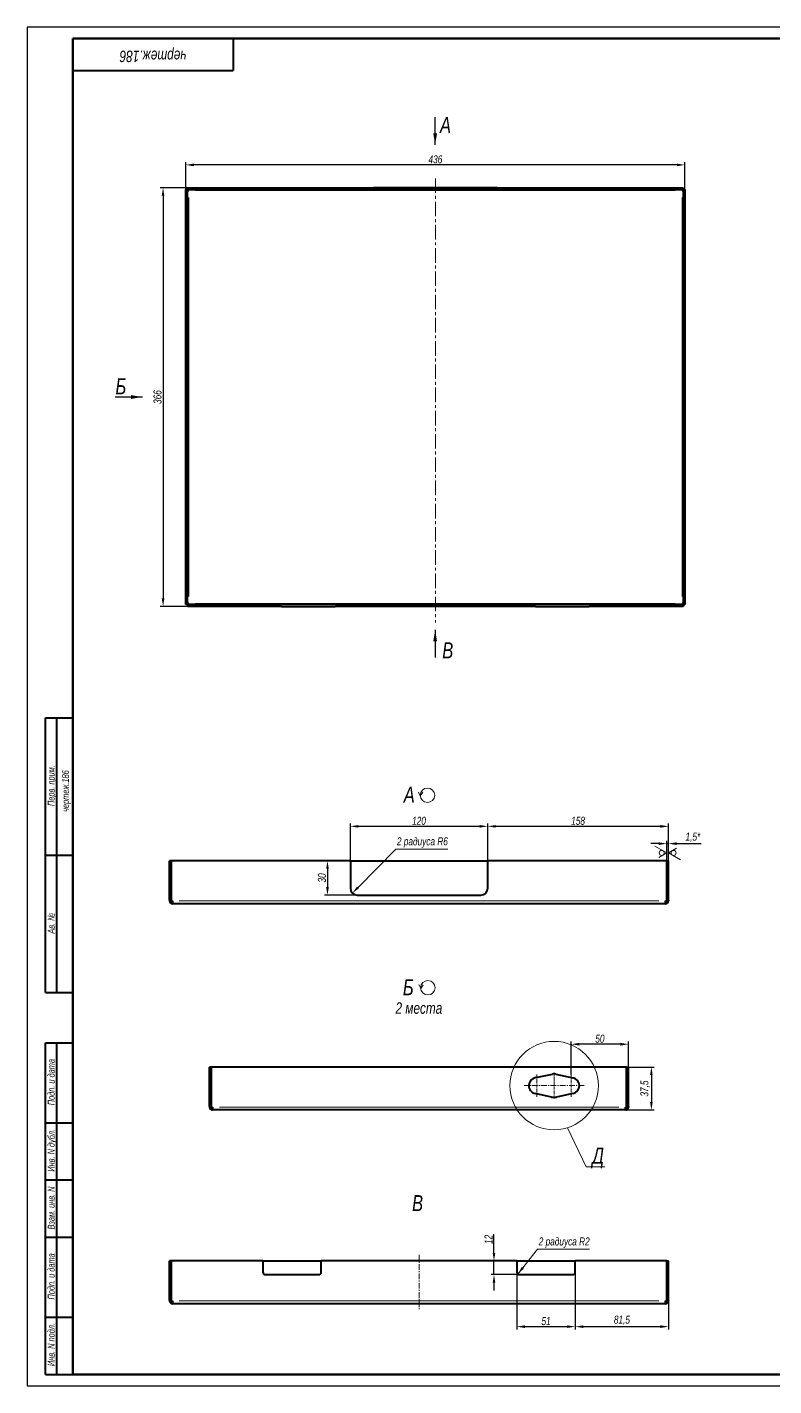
# Model space of a CAD drawing. Header units: millimetres. Extents: x 5086 to 15611, y -29841 to -24235.
# Drawn here: x 14770 to 15096, y -24829 to -24235 of the extents above; entities that cross this region are included whole.
import ezdxf

# ---------------------------------------------------------------- set-up
doc = ezdxf.new("R2010")
doc.units = ezdxf.units.MM
doc.linetypes.add('LT_08', pattern=[10.16, 6.35, -1.27, 1.27, -1.27])
for name, color, linetype, lineweight in [('Layer_01', 3, 'Continuous', 13), ('Layer_03', 7, 'Continuous', 40), ('Layer_05', 7, 'Continuous', 40), ('Layer_08', 1, 'Continuous', 15), ('Layer_09', 6, 'Continuous', 15), ('Layer_11', 6, 'Continuous', 15), ('Layer_13', 1, 'Continuous', 13), ('Layer_17', 7, 'Continuous', 50), ('Layer_20', 8, 'Continuous', 20)]:
    doc.layers.add(name, color=color, linetype=linetype, lineweight=lineweight)
doc.styles.add('Style_01', font='ARIALNI.TTF', dxfattribs={"width": 0.9, "height": 3.5})
doc.dimstyles.new('DimStyle_05', dxfattribs={"dimtxt": 3.5, "dimasz": 3.5, "dimexe": 1.25, "dimexo": 0, "dimtad": 1, "dimlfac": 2, "dimtxsty": 'Style_01', "dimcen": 2.5, "dimazin": 3, "dimtfac": 1, "dimtmove": 0, "dimatfit": 3})

# ---------------------------------------------------------------- blocks, each defined once
blk = doc.blocks.new('Block_147')
at = {"layer": 'Layer_05', "linetype": 'Continuous'}
for p, q in [((6588.29, -24198.89), (6588.29, -24212.89)), ((6518.29, -24212.89), (6588.29, -24212.89)), ((6506.29, -24615.89), (6506.29, -24495.89)), ((6506.29, -24495.89), (6518.29, -24495.89)), ((6511.29, -24615.89), (6511.29, -24495.89)), ((6506.29, -24555.89), (6518.29, -24555.89)), ((6506.29, -24615.89), (6518.29, -24615.89)), ((6506.29, -24782.89), (6506.29, -24637.89)), ((6506.29, -24637.89), (6518.29, -24637.89)), ((6511.29, -24782.89), (6511.29, -24637.89)), ((6506.29, -24672.89), (6518.29, -24672.89)), ((6506.29, -24697.89), (6518.29, -24697.89)), ((6506.29, -24722.89), (6518.29, -24722.89)), ((6506.29, -24757.89), (6518.29, -24757.89)), ((6506.29, -24782.89), (6518.29, -24782.89))]:
    blk.add_line(p, q, dxfattribs=at)
at = {"layer": 'Layer_17', "lineweight": 25}
for p, q in [((6498.29, -24193.89), (6498.29, -24787.89)), ((7339.29, -24193.89), (6498.29, -24193.89)), ((6498.29, -24787.89), (7339.29, -24787.89))]:
    blk.add_line(p, q, dxfattribs=at)
at = {"layer": 'Layer_17'}
for p, q in [((6518.29, -24198.89), (6518.29, -24782.89)), ((7334.29, -24198.89), (6518.29, -24198.89)), ((6518.29, -24782.89), (7334.29, -24782.89))]:
    blk.add_line(p, q, dxfattribs=at)
at = {"layer": 'Layer_05', "linetype": 'Continuous', "lineweight": 25, "style": 'Style_01', "width": 0.9}
for s, p in [('Перв. прим.', (6510.29, -24534.41)), ('Ав. №', (6510.29, -24590.22)), ('Подп. и дата', (6510.29, -24665.21)), ('Инв. N дубл.', (6510.3, -24694.27)), ('Взам. инв. N', (6510.29, -24719.53)), ('Подп. и дата', (6510.29, -24750.15)), ('Инв. N подл.', (6510.29, -24779.26))]:
    blk.add_text(s, height=3, rotation=90, dxfattribs=at).set_placement(p)
blk = doc.blocks.new('*D691')
at = {"layer": 'Defpoints', "color": 0, "ltscale": 0.5, "transparency": 16777216}
for p in [(14842.49, -24305.15), (14828.94, -24488.15), (14842.42, -24488.15)]:
    blk.add_point(p, dxfattribs=at)
at = {"layer": 'Layer_13', "color": 0, "lineweight": -2, "ltscale": 0.5, "transparency": 16777216}
for p, q in [((14842.49, -24305.15), (14827.69, -24305.15)), ((14828.94, -24308.65), (14828.94, -24484.65)), ((14842.42, -24488.15), (14827.69, -24488.15))]:
    blk.add_line(p, q, dxfattribs=at)
at = {"layer": 'Layer_13', "color": 0, "ltscale": 0.5, "transparency": 16777216}
for points in [[(14828.35, -24308.65), (14829.52, -24308.65), (14828.94, -24305.15)], [(14828.35, -24484.65), (14829.52, -24484.65), (14828.94, -24488.15)]]:
    blk.add_solid(points, dxfattribs=at)
at = {"layer": 'Layer_13', "color": 0, "ltscale": 0.5, "transparency": 16777216, "insert": (14826.52, -24396.65), "char_height": 3.5, "attachment_point": 5, "rotation": 90, "style": 'Style_01'}
blk.add_mtext('366', dxfattribs=at)
blk = doc.blocks.new('*D692')
at = {"layer": 'Defpoints', "color": 0, "ltscale": 0.5, "transparency": 16777216}
for p in [(14838.94, -24295.15), (14838.94, -24311.69), (15056.94, -24309.77)]:
    blk.add_point(p, dxfattribs=at)
at = {"layer": 'Layer_13', "color": 0, "lineweight": -2, "ltscale": 0.5, "transparency": 16777216}
for p, q in [((14838.94, -24311.69), (14838.94, -24293.9)), ((15056.94, -24309.77), (15056.94, -24293.9)), ((15053.44, -24295.15), (14842.44, -24295.15))]:
    blk.add_line(p, q, dxfattribs=at)
at = {"layer": 'Layer_13', "color": 0, "ltscale": 0.5, "transparency": 16777216}
for points in [[(14842.44, -24294.56), (14842.44, -24295.73), (14838.94, -24295.15)], [(15053.44, -24294.56), (15053.44, -24295.73), (15056.94, -24295.15)]]:
    blk.add_solid(points, dxfattribs=at)
at = {"layer": 'Layer_13', "color": 0, "ltscale": 0.5, "transparency": 16777216, "insert": (14947.94, -24292.73), "char_height": 3.5, "attachment_point": 5, "style": 'Style_01'}
blk.add_mtext('436', dxfattribs=at)
blk = doc.blocks.new('*D704')
at = {"layer": 'Defpoints', "color": 0, "ltscale": 0.5, "transparency": 16777216}
for p in [(15007.3, -24679.58), (15032.3, -24690.85), (15007.3, -24692.79)]:
    blk.add_point(p, dxfattribs=at)
at = {"layer": 'Layer_13', "color": 0, "lineweight": -2, "ltscale": 0.5, "transparency": 16777216}
for p, q in [((15007.3, -24692.79), (15007.3, -24678.33)), ((15028.8, -24679.58), (15010.8, -24679.58)), ((15032.3, -24690.85), (15032.3, -24678.33))]:
    blk.add_line(p, q, dxfattribs=at)
at = {"layer": 'Layer_13', "color": 0, "ltscale": 0.5, "transparency": 16777216}
for points in [[(15010.8, -24679), (15010.8, -24680.17), (15007.3, -24679.58)], [(15028.8, -24679), (15028.8, -24680.17), (15032.3, -24679.58)]]:
    blk.add_solid(points, dxfattribs=at)
at = {"layer": 'Layer_13', "color": 0, "ltscale": 0.5, "transparency": 16777216, "insert": (15019.8, -24677.17), "char_height": 3.5, "attachment_point": 5, "style": 'Style_01'}
blk.add_mtext('50', dxfattribs=at)
blk = doc.blocks.new('*D705')
at = {"layer": 'Defpoints', "color": 0, "ltscale": 0.5, "transparency": 16777216}
for p in [(15028.93, -24689.58), (15029.28, -24708.33), (15042.3, -24708.33)]:
    blk.add_point(p, dxfattribs=at)
at = {"layer": 'Layer_13', "color": 0, "lineweight": -2, "ltscale": 0.5, "transparency": 16777216}
for p, q in [((15028.93, -24689.58), (15043.55, -24689.58)), ((15042.3, -24693.08), (15042.3, -24704.83)), ((15029.28, -24708.33), (15043.55, -24708.33))]:
    blk.add_line(p, q, dxfattribs=at)
at = {"layer": 'Layer_13', "color": 0, "ltscale": 0.5, "transparency": 16777216}
for points in [[(15041.71, -24693.08), (15042.88, -24693.08), (15042.3, -24689.58)], [(15041.71, -24704.83), (15042.88, -24704.83), (15042.3, -24708.33)]]:
    blk.add_solid(points, dxfattribs=at)
at = {"layer": 'Layer_13', "color": 0, "ltscale": 0.5, "transparency": 16777216, "insert": (15039.56, -24698.96), "char_height": 3.5, "attachment_point": 5, "rotation": 90, "style": 'Style_01'}
blk.add_mtext('37,5', dxfattribs=at)
blk = doc.blocks.new('*D710')
at = {"layer": 'Defpoints', "color": 0, "ltscale": 0.5, "transparency": 16777216}
for p in [(14970.78, -24584.33), (14970.78, -24603.37), (15049.78, -24603.19)]:
    blk.add_point(p, dxfattribs=at)
at = {"layer": 'Layer_13', "color": 0, "lineweight": -2, "ltscale": 0.5, "transparency": 16777216}
for p, q in [((14970.78, -24603.37), (14970.78, -24583.08)), ((15046.28, -24584.33), (14974.28, -24584.33)), ((15049.78, -24603.19), (15049.78, -24583.08))]:
    blk.add_line(p, q, dxfattribs=at)
at = {"layer": 'Layer_13', "color": 0, "ltscale": 0.5, "transparency": 16777216}
for points in [[(14974.28, -24583.75), (14974.28, -24584.91), (14970.78, -24584.33)], [(15046.28, -24583.75), (15046.28, -24584.91), (15049.78, -24584.33)]]:
    blk.add_solid(points, dxfattribs=at)
at = {"layer": 'Layer_13', "color": 0, "ltscale": 0.5, "transparency": 16777216, "insert": (15010.28, -24581.92), "char_height": 3.5, "attachment_point": 5, "style": 'Style_01'}
blk.add_mtext('158', dxfattribs=at)
blk = doc.blocks.new('*D711')
at = {"layer": 'Defpoints', "color": 0, "ltscale": 0.5, "transparency": 16777216}
for p in [(14910.78, -24584.33), (14970.78, -24603.37), (14910.78, -24605.38)]:
    blk.add_point(p, dxfattribs=at)
at = {"layer": 'Layer_13', "color": 0, "lineweight": -2, "ltscale": 0.5, "transparency": 16777216}
for p, q in [((14910.78, -24605.38), (14910.78, -24583.08)), ((14967.28, -24584.33), (14914.28, -24584.33)), ((14970.78, -24603.37), (14970.78, -24583.08))]:
    blk.add_line(p, q, dxfattribs=at)
at = {"layer": 'Layer_13', "color": 0, "ltscale": 0.5, "transparency": 16777216}
for points in [[(14914.28, -24583.75), (14914.28, -24584.91), (14910.78, -24584.33)], [(14967.28, -24583.75), (14967.28, -24584.91), (14970.78, -24584.33)]]:
    blk.add_solid(points, dxfattribs=at)
at = {"layer": 'Layer_13', "color": 0, "ltscale": 0.5, "transparency": 16777216, "insert": (14940.78, -24581.92), "char_height": 3.5, "attachment_point": 5, "style": 'Style_01'}
blk.add_mtext('120', dxfattribs=at)
blk = doc.blocks.new('*D712')
at = {"layer": 'Defpoints', "color": 0, "ltscale": 0.5, "transparency": 16777216}
for p in [(14912.3, -24599.38), (14900.78, -24614.38), (14915.86, -24614.38)]:
    blk.add_point(p, dxfattribs=at)
at = {"layer": 'Layer_13', "color": 0, "lineweight": -2, "ltscale": 0.5, "transparency": 16777216}
for p, q in [((14912.3, -24599.38), (14899.53, -24599.38)), ((14900.78, -24602.88), (14900.78, -24610.88)), ((14915.86, -24614.38), (14899.53, -24614.38))]:
    blk.add_line(p, q, dxfattribs=at)
at = {"layer": 'Layer_13', "color": 0, "ltscale": 0.5, "transparency": 16777216}
for points in [[(14900.2, -24602.88), (14901.37, -24602.88), (14900.78, -24599.38)], [(14900.2, -24610.88), (14901.37, -24610.88), (14900.78, -24614.38)]]:
    blk.add_solid(points, dxfattribs=at)
at = {"layer": 'Layer_13', "color": 0, "ltscale": 0.5, "transparency": 16777216, "insert": (14898.37, -24606.88), "char_height": 3.5, "attachment_point": 5, "rotation": 90, "style": 'Style_01'}
blk.add_mtext('30', dxfattribs=at)
blk = doc.blocks.new('*D713')
at = {"layer": 'Defpoints', "color": 0, "ltscale": 0.5, "transparency": 16777216}
for p in [(15009.03, -24779.31), (15049.78, -24790.34), (15049.78, -24803.06)]:
    blk.add_point(p, dxfattribs=at)
at = {"layer": 'Layer_13', "color": 0, "lineweight": -2, "ltscale": 0.5, "transparency": 16777216}
for p, q in [((15009.03, -24779.31), (15009.03, -24804.31)), ((15049.78, -24790.34), (15049.78, -24804.31)), ((15012.53, -24803.06), (15046.28, -24803.06))]:
    blk.add_line(p, q, dxfattribs=at)
at = {"layer": 'Layer_13', "color": 0, "ltscale": 0.5, "transparency": 16777216}
for points in [[(15012.53, -24802.48), (15012.53, -24803.64), (15009.03, -24803.06)], [(15046.28, -24802.48), (15046.28, -24803.64), (15049.78, -24803.06)]]:
    blk.add_solid(points, dxfattribs=at)
at = {"layer": 'Layer_13', "color": 0, "ltscale": 0.5, "transparency": 16777216, "insert": (15029.41, -24800.32), "char_height": 3.5, "attachment_point": 5, "style": 'Style_01'}
blk.add_mtext('81,5', dxfattribs=at)
blk = doc.blocks.new('*D714')
at = {"layer": 'Defpoints', "color": 0, "ltscale": 0.5, "transparency": 16777216}
for p in [(14983.53, -24779.31), (15009.03, -24779.31), (15009.03, -24803.06)]:
    blk.add_point(p, dxfattribs=at)
at = {"layer": 'Layer_13', "color": 0, "lineweight": -2, "ltscale": 0.5, "transparency": 16777216}
for p, q in [((14983.53, -24779.31), (14983.53, -24804.31)), ((15009.03, -24779.31), (15009.03, -24804.31)), ((14987.03, -24803.06), (15005.53, -24803.06))]:
    blk.add_line(p, q, dxfattribs=at)
at = {"layer": 'Layer_13', "color": 0, "ltscale": 0.5, "transparency": 16777216}
for points in [[(14987.03, -24802.48), (14987.03, -24803.64), (14983.53, -24803.06)], [(15005.53, -24802.48), (15005.53, -24803.64), (15009.03, -24803.06)]]:
    blk.add_solid(points, dxfattribs=at)
at = {"layer": 'Layer_13', "color": 0, "ltscale": 0.5, "transparency": 16777216, "insert": (14996.28, -24800.65), "char_height": 3.5, "attachment_point": 5, "style": 'Style_01'}
blk.add_mtext('51', dxfattribs=at)
blk = doc.blocks.new('*D715')
at = {"layer": 'Defpoints', "color": 0, "ltscale": 0.5, "transparency": 16777216}
for p in [(14987.55, -24774.31), (14973.53, -24780.31), (14987.2, -24780.31)]:
    blk.add_point(p, dxfattribs=at)
at = {"layer": 'Layer_13', "color": 0, "lineweight": -2, "ltscale": 0.5, "transparency": 16777216}
for p, q in [((14973.53, -24770.81), (14973.53, -24762.56)), ((14987.55, -24774.31), (14972.28, -24774.31)), ((14973.53, -24780.31), (14973.53, -24774.31)), ((14987.2, -24780.31), (14972.28, -24780.31)), ((14973.53, -24783.81), (14973.53, -24787.31))]:
    blk.add_line(p, q, dxfattribs=at)
at = {"layer": 'Layer_13', "color": 0, "ltscale": 0.5, "transparency": 16777216}
for points in [[(14972.95, -24770.81), (14974.12, -24770.81), (14973.53, -24774.31)], [(14972.95, -24783.81), (14974.12, -24783.81), (14973.53, -24780.31)]]:
    blk.add_solid(points, dxfattribs=at)
at = {"layer": 'Layer_13', "color": 0, "ltscale": 0.5, "transparency": 16777216, "insert": (14971.15, -24764.93), "char_height": 3.5, "attachment_point": 5, "rotation": 90, "style": 'Style_01'}
blk.add_mtext('12', dxfattribs=at)
blk = doc.blocks.new('*D717')
at = {"layer": 'Defpoints', "color": 0, "ltscale": 0.5, "transparency": 16777216}
for p in [(15049.78, -24591.88), (15049.03, -24599.47), (15049.78, -24599.5)]:
    blk.add_point(p, dxfattribs=at)
at = {"layer": 'Layer_13', "color": 0, "lineweight": -2, "ltscale": 0.5, "transparency": 16777216}
for p, q in [((15049.03, -24599.47), (15049.03, -24590.63)), ((15049.78, -24599.5), (15049.78, -24590.63)), ((15045.53, -24591.88), (15042.03, -24591.88)), ((15049.03, -24591.88), (15049.78, -24591.88)), ((15053.28, -24591.88), (15064.09, -24591.88))]:
    blk.add_line(p, q, dxfattribs=at)
at = {"layer": 'Layer_13', "color": 0, "ltscale": 0.5, "transparency": 16777216}
for points in [[(15045.53, -24591.3), (15045.53, -24592.47), (15049.03, -24591.88)], [(15053.28, -24591.3), (15053.28, -24592.47), (15049.78, -24591.88)]]:
    blk.add_solid(points, dxfattribs=at)
at = {"layer": 'Layer_13', "color": 0, "ltscale": 0.5, "transparency": 16777216, "insert": (15060.44, -24589.15), "char_height": 3.5, "attachment_point": 5, "style": 'Style_01'}
blk.add_mtext('1,5*', dxfattribs=at)

msp = doc.modelspace()

# ---------------------------------------------------------------- linework, layer by layer
at = {"layer": 'Layer_03'}
for p, q in [((14838.9352, -24487.347), (14838.9352, -24305.947)), ((14839.6852, -24305.947), (14838.9352, -24305.947)), ((14839.6852, -24487.347), (14839.6852, -24305.947)), ((14839.6852, -24306.397), (14840.1852, -24306.397)), ((14839.7352, -24305.897), (14839.7352, -24305.147)), ((14839.7352, -24305.147), (14917.9352, -24305.147)), ((14839.7352, -24305.897), (14917.9352, -24305.897)), ((14840.1852, -24306.397), (14840.1852, -24305.897)), ((14917.9352, -24305.897), (14917.9352, -24305.147)), ((14917.9352, -24305.147), (14920.9352, -24305.147)), ((14920.9352, -24305.897), (14917.9352, -24305.897)), ((14974.9352, -24305.147), (14920.9352, -24305.147)), ((14920.9352, -24305.897), (14974.9352, -24305.897)), ((14974.9352, -24305.147), (14977.9352, -24305.147)), ((14977.9352, -24305.897), (14974.9352, -24305.897)), ((14977.9352, -24305.147), (15056.1352, -24305.147)), ((14977.9352, -24305.897), (14977.9352, -24305.147)), ((14977.9352, -24305.897), (15056.1352, -24305.897)), ((15055.6852, -24305.897), (15055.6852, -24306.397)), ((15055.6852, -24306.397), (15056.1852, -24306.397)), ((15056.1352, -24305.897), (15056.1352, -24305.147)), ((15056.1852, -24305.947), (15056.9352, -24305.947)), ((15056.1852, -24305.947), (15056.1852, -24487.347)), ((15056.9352, -24305.947), (15056.9352, -24487.347)), ((14839.6852, -24487.347), (14838.9352, -24487.347)), ((14840.1852, -24486.897), (14839.6852, -24486.897)), ((14839.7352, -24487.397), (14839.7352, -24488.147)), ((14879.6852, -24487.397), (14839.7352, -24487.397)), ((14879.6852, -24488.147), (14839.7352, -24488.147)), ((14840.1852, -24487.397), (14840.1852, -24486.897)), ((14879.6852, -24487.397), (14879.6852, -24488.147)), ((14879.6852, -24487.397), (14880.6852, -24487.397)), ((14880.6852, -24488.147), (14879.6852, -24488.147)), ((14904.1852, -24487.397), (14880.6852, -24487.397)), ((14880.6852, -24488.147), (14904.1852, -24488.147)), ((14904.1852, -24487.397), (14905.1852, -24487.397)), ((14905.1852, -24488.147), (14904.1852, -24488.147)), ((14905.1852, -24487.397), (14905.1852, -24488.147)), ((14990.6852, -24487.397), (14905.1852, -24487.397)), ((14990.6852, -24488.147), (14905.1852, -24488.147)), ((14990.6852, -24487.397), (14990.6852, -24488.147)), ((14990.6852, -24487.397), (14991.6852, -24487.397)), ((14991.6852, -24488.147), (14990.6852, -24488.147)), ((15015.1852, -24487.397), (14991.6852, -24487.397)), ((14991.6852, -24488.147), (15015.1852, -24488.147)), ((15015.1852, -24487.397), (15016.1852, -24487.397)), ((15016.1852, -24488.147), (15015.1852, -24488.147)), ((15056.1352, -24487.397), (15016.1852, -24487.397)), ((15016.1852, -24487.397), (15016.1852, -24488.147)), ((15056.1352, -24488.147), (15016.1852, -24488.147)), ((15056.1852, -24486.897), (15055.6852, -24486.897)), ((15055.6852, -24486.897), (15055.6852, -24487.397)), ((15056.1352, -24487.397), (15056.1352, -24488.147)), ((15056.1852, -24487.347), (15056.9352, -24487.347)), ((14831.7821, -24616.6337), (14831.7821, -24599.3837)), ((14832.5321, -24599.3837), (14831.7821, -24599.3837)), ((14832.5321, -24616.6337), (14832.5321, -24599.3837)), ((14832.5821, -24616.6337), (14832.5821, -24599.3837)), ((14910.7821, -24599.3837), (14832.5821, -24599.3837)), ((14910.7821, -24599.3837), (14910.7821, -24611.3837)), ((14910.7821, -24599.3837), (14970.7821, -24599.3837)), ((14970.7821, -24611.3837), (14970.7821, -24599.3837)), ((15048.9821, -24599.3837), (14970.7821, -24599.3837)), ((15048.9821, -24616.6337), (15048.9821, -24599.3837)), ((15049.0321, -24616.6337), (15049.0321, -24599.3837)), ((15049.0321, -24599.3837), (15049.7821, -24599.3837)), ((15049.7821, -24616.6337), (15049.7821, -24599.3837)), ((14913.7821, -24614.3837), (14967.7821, -24614.3837)), ((14831.7821, -24616.6337), (14831.7821, -24616.8837)), ((14832.5321, -24616.8837), (14831.7821, -24616.8837)), ((14832.5321, -24616.6337), (14832.5321, -24616.8837)), ((14832.5821, -24616.6337), (14832.5821, -24616.8837)), ((14832.5821, -24616.8837), (14833.0321, -24616.8837)), ((14833.0321, -24616.8837), (14833.0321, -24618.1337)), ((15048.5321, -24618.1337), (14833.0321, -24618.1337)), ((15048.5321, -24616.8837), (15048.9821, -24616.8837)), ((15048.5321, -24618.1337), (15048.5321, -24616.8837)), ((15048.9821, -24616.6337), (15048.9821, -24616.8837)), ((15049.0321, -24616.6337), (15049.0321, -24616.8837)), ((15049.0321, -24616.8837), (15049.7821, -24616.8837)), ((15049.7821, -24616.6337), (15049.7821, -24616.8837)), ((14850.0483, -24689.5836), (14849.2983, -24689.5836)), ((14849.2983, -24706.8336), (14849.2983, -24689.5836)), ((14850.0483, -24706.8336), (14850.0483, -24689.5836)), ((14850.0983, -24706.8336), (14850.0983, -24689.5836)), ((15031.4983, -24689.5836), (14850.0983, -24689.5836)), ((15031.4983, -24706.8336), (15031.4983, -24689.5836)), ((15031.5483, -24689.5836), (15032.2983, -24689.5836)), ((15031.5483, -24706.8336), (15031.5483, -24689.5836)), ((15032.2983, -24706.8336), (15032.2983, -24689.5836)), ((14991.7653, -24694.1655), (14999.0748, -24692.6099)), ((15000.5218, -24692.6099), (15008.0343, -24694.2107)), ((14998.7221, -24702.6943), (14991.5593, -24701.148)), ((15008.0343, -24701.1564), (15000.8746, -24702.6943)), ((14849.2983, -24706.8336), (14849.2983, -24707.0836)), ((14850.0483, -24707.0836), (14849.2983, -24707.0836)), ((14850.0483, -24706.8336), (14850.0483, -24707.0836)), ((14850.0983, -24706.8336), (14850.0983, -24707.0836)), ((14850.0983, -24707.0836), (14850.5483, -24707.0836)), ((14850.5483, -24707.0836), (14850.5483, -24708.3336)), ((15031.0483, -24708.3336), (14850.5483, -24708.3336)), ((15031.0483, -24708.3336), (15031.0483, -24707.0836)), ((15031.0483, -24707.0836), (15031.4983, -24707.0836)), ((15031.4983, -24706.8336), (15031.4983, -24707.0836)), ((15031.5483, -24706.8336), (15031.5483, -24707.0836)), ((15031.5483, -24707.0836), (15032.2983, -24707.0836)), ((15032.2983, -24706.8336), (15032.2983, -24707.0836)), ((14831.7821, -24791.5589), (14831.7821, -24774.3089)), ((14832.5321, -24774.3089), (14831.7821, -24774.3089)), ((14832.5321, -24791.5589), (14832.5321, -24774.3089)), ((14832.5821, -24791.5589), (14832.5821, -24774.3089)), ((14872.5321, -24774.3089), (14832.5821, -24774.3089)), ((14872.5321, -24774.3089), (14872.5321, -24779.3089)), ((14872.5321, -24774.3089), (14898.0321, -24774.3089)), ((14898.0321, -24779.3089), (14898.0321, -24774.3089)), ((14983.5321, -24774.3089), (14898.0321, -24774.3089)), ((14983.5321, -24774.3089), (14983.5321, -24779.3089)), ((14983.5321, -24774.3089), (15009.0321, -24774.3089)), ((15009.0321, -24779.3089), (15009.0321, -24774.3089)), ((15048.9821, -24774.3089), (15009.0321, -24774.3089)), ((15048.9821, -24791.5589), (15048.9821, -24774.3089)), ((15049.0321, -24791.5589), (15049.0321, -24774.3089)), ((15049.0321, -24774.3089), (15049.7821, -24774.3089)), ((15049.7821, -24791.5589), (15049.7821, -24774.3089)), ((14873.5321, -24780.3089), (14897.0321, -24780.3089)), ((14984.5321, -24780.3089), (15008.0321, -24780.3089)), ((14831.7821, -24791.5589), (14831.7821, -24791.8089)), ((14832.5321, -24791.8089), (14831.7821, -24791.8089)), ((14832.5321, -24791.5589), (14832.5321, -24791.8089)), ((14832.5821, -24791.5589), (14832.5821, -24791.8089)), ((14832.5821, -24791.8089), (14833.0321, -24791.8089)), ((14833.0321, -24791.8089), (14833.0321, -24793.0589)), ((15048.5321, -24793.0589), (14833.0321, -24793.0589)), ((15048.5321, -24791.8089), (15048.9821, -24791.8089)), ((15048.5321, -24793.0589), (15048.5321, -24791.8089)), ((15048.9821, -24791.5589), (15048.9821, -24791.8089)), ((15049.0321, -24791.5589), (15049.0321, -24791.8089)), ((15049.0321, -24791.8089), (15049.7821, -24791.8089)), ((15049.7821, -24791.5589), (15049.7821, -24791.8089))]:
    msp.add_line(p, q, dxfattribs=at)
for centre, radius, start, end in [((14913.7821, -24611.3837), 3, 180, 270), ((14967.7821, -24611.3837), 3, 270, 0), ((14833.0321, -24616.8837), 1.25, 180, 270), ((14833.0321, -24616.8837), 0.5, 180, 270), ((15048.5321, -24616.8837), 1.25, 270, 0), ((15048.5321, -24616.8837), 0.5, 270, 0), ((14999.7983, -24697.6836), 5.125, 81.8841484, 98.1158516), ((14992.2968, -24697.6755), 3.55, 98.6094033, 258.010531), ((15007.2983, -24697.6836), 3.55, 281.9654274, 78.0345726), ((14999.7983, -24697.6836), 5.125, 257.8776478, 282.1223522), ((14850.5483, -24707.0836), 1.25, 180, 270), ((14850.5483, -24707.0836), 0.5, 180, 270), ((15031.0483, -24707.0836), 1.25, 270, 0), ((15031.0483, -24707.0836), 0.5, 270, 0), ((14873.5321, -24779.3089), 1, 180, 270), ((14897.0321, -24779.3089), 1, 270, 0), ((14984.5321, -24779.3089), 1, 180, 270), ((15008.0321, -24779.3089), 1, 270, 0), ((14833.0321, -24791.8089), 1.25, 180, 270), ((14833.0321, -24791.8089), 0.5, 180, 270), ((15048.5321, -24791.8089), 0.5, 270, 0), ((15048.5321, -24791.8089), 1.25, 270, 0)]:
    msp.add_arc(centre, radius, start, end, dxfattribs=at)
at = {"layer": 'Layer_09', "linetype": 'LT_08'}
msp.add_line((14947.9352, -24301.0786), (14947.9352, -24495.2679), dxfattribs=at)
at = {"layer": 'Layer_09'}
for p, q in [((14941.3289, -24571.0207), (14940.486, -24569.3172)), ((14941.3289, -24571.0207), (14942.3977, -24569.449)), ((14941.5033, -24655.1695), (14940.6604, -24653.466)), ((14941.5033, -24655.1695), (14942.5721, -24653.5978))]:
    msp.add_line(p, q, dxfattribs=at)
at = {"layer": 'Layer_09', "lineweight": 13, "ltscale": 0.303109}
for p, q in [((15049.0321, -24595.9783), (15043.7821, -24592.9472)), ((15049.7821, -24595.9538), (15055.0321, -24598.9849))]:
    msp.add_line(p, q, dxfattribs=at)
at = {"layer": 'Layer_09', "lineweight": 13, "ltscale": 0.141451}
for p, q in [((15049.0321, -24595.9783), (15045.5321, -24597.999)), ((15049.7821, -24595.9538), (15053.2821, -24593.9331))]:
    msp.add_line(p, q, dxfattribs=at)
at = {"layer": 'Layer_09', "linetype": 'LT_08', "ltscale": 0.2}
for p, q in [((14999.7983, -24703.3626), (14999.7983, -24691.9883)), ((14992.2968, -24702.5574), (14992.2968, -24692.7935)), ((15007.2983, -24702.5493), (15007.2983, -24692.7854))]:
    msp.add_line(p, q, dxfattribs=at)
at = {"layer": 'Layer_09', "linetype": 'LT_08', "ltscale": 0.4}
for p, q in [((15012.946, -24697.6755), (14986.6506, -24697.6755)), ((14940.7821, -24771.6643), (14940.7821, -24795.3771))]:
    msp.add_line(p, q, dxfattribs=at)
at = {"layer": 'Layer_09'}
for points in [[(15005.6889, -24716.097), (15013.816, -24733.1408)], [(15013.816, -24733.1408), (15022.0304, -24733.1408)]]:
    msp.add_lwpolyline(points, dxfattribs=at)
for centre in [(14944.4735, -24570.729), (14944.6479, -24654.8779)]:
    msp.add_circle(centre, 3.1589, dxfattribs=at)
at = {"layer": 'Layer_09', "lineweight": 13}
for centre in [(15046.8029, -24595.9694), (15052.0114, -24595.9627)]:
    msp.add_circle(centre, 1.0981, dxfattribs=at)
at = {"layer": 'Layer_09', "ltscale": 0.5}
msp.add_circle((14999.7983, -24697.6836), 19.3327, dxfattribs=at)
at = {"layer": 'Layer_11', "lineweight": 0}
for p, q in [((14843.1852, -24306.397), (15052.6852, -24306.397)), ((14840.1852, -24483.897), (14840.1852, -24309.397)), ((15055.6852, -24309.397), (15055.6852, -24483.897)), ((15052.6852, -24486.897), (14843.1852, -24486.897)), ((14836.0321, -24616.8837), (15045.5321, -24616.8837)), ((14853.5483, -24707.0836), (15028.0483, -24707.0836)), ((14836.0321, -24791.8089), (15045.5321, -24791.8089))]:
    msp.add_line(p, q, dxfattribs=at)
at = {"layer": 'Layer_13', "linetype": 'Continuous', "lineweight": 13, "ltscale": 0.5}
for p, q in [((14930.587, -24594.3284), (14914.1194, -24611.0139)), ((14953.3007, -24594.3284), (14930.587, -24594.3284)), ((14992.5539, -24769.2536), (14983.9207, -24780.1002)), ((15015.244, -24769.2536), (14992.5539, -24769.2536)), ((14983.9207, -24780.1002), (14984.5443, -24779.3185))]:
    msp.add_line(p, q, dxfattribs=at)
at = {"layer": 'Layer_13', "ltscale": 0.5}
for points in [[(14913.7042, -24610.6042), (14914.5346, -24611.4237), (14911.6608, -24613.505)], [(14985.6474, -24777.0004), (14986.5594, -24777.7279), (14983.9207, -24780.1002)]]:
    msp.add_solid(points, dxfattribs=at)

# ---------------------------------------------------------------- block references
at = {"layer": 'Layer_08'}
msp.add_blockref('Block_147', (8271.287, -41.0434), dxfattribs=at)

# ---------------------------------------------------------------- texts
at = {"layer": 'Layer_01', "style": 'Style_01', "width": 0.9}
for s, height, p in [('А', 7, (14949.9503, -24281.1952)), ('Б', 7, (14808.1474, -24395.4706)), ('В', 7, (14950.9245, -24510.9003)), ('А', 7, (14934.1067, -24573.9596)), ('Б', 7, (14933.7214, -24658.19)), ('2 места', 5, (14930.5025, -24666.2682)), ('В', 7, (14937.7412, -24752.5617))]:
    msp.add_text(s, height=height, dxfattribs=at).set_placement(p)
at = {"layer": 'Layer_01', "insert": (14824.58, -24246.9307), "char_height": 5, "width": 70, "attachment_point": 5, "rotation": 180, "style": 'Style_01'}
msp.add_mtext('чертеж.186', dxfattribs=at)
at = {"layer": 'Layer_01', "insert": (14786.757, -24568.8935), "char_height": 3, "attachment_point": 5, "rotation": 90, "style": 'Style_01'}
msp.add_mtext('чертеж.186', dxfattribs=at)
at = {"layer": 'Layer_01', "insert": (15016.4928, -24724.7996), "char_height": 7, "attachment_point": 1, "style": 'Style_01'}
msp.add_mtext('Д', dxfattribs=at)
at = {"layer": 'Layer_13', "ltscale": 0.5, "char_height": 3.5, "attachment_point": 5, "style": 'Style_01'}
for s, insert in [('2 радиуса R6', (14942.2563, -24591.409)), ('2 радиуса R2', (15004.2115, -24766.3342))]:
    msp.add_mtext(s, dxfattribs=dict(at, insert=insert))

# ---------------------------------------------------------------- dimensions: what is measured, and where the dimension line sits
at = {"layer": 'Layer_13', "ltscale": 0.5}
for base, p1, p2, picture, middle in [((14838.9352, -24295.147), (15056.9352, -24309.7686), (14838.9352, -24311.6913), '*D692', (14947.9352, -24292.735)), ((14970.7821, -24584.3284), (15049.7821, -24603.1892), (14970.7821, -24603.3658), '*D710', (15010.2821, -24581.9164)), ((15007.2983, -24679.5836), (15032.2983, -24690.848), (15007.2983, -24692.7854), '*D704', (15019.7983, -24677.1716))]:
    dim = msp.add_linear_dim(base=base, p1=p1, p2=p2, dimstyle='DimStyle_05', dxfattribs=at)
    dim.commit()
    dim.dimension.update_dxf_attribs({"geometry": picture, "text_midpoint": middle})
for base, p1, p2, angle, picture, middle in [((14828.9352, -24488.147), (14842.4876, -24305.147), (14842.4218, -24488.147), 270, '*D691', (14826.5232, -24396.647)), ((14900.7821, -24614.3837), (14912.3012, -24599.3837), (14915.8606, -24614.3837), 90, '*D712', (14898.3701, -24606.8837)), ((15042.2983, -24708.3336), (15028.9278, -24689.5836), (15029.2761, -24708.3336), 90, '*D705', (15039.5628, -24698.9586))]:
    dim = msp.add_linear_dim(base=base, p1=p1, p2=p2, angle=angle, dimstyle='DimStyle_05', dxfattribs=at)
    dim.commit()
    dim.dimension.update_dxf_attribs({"geometry": picture, "text_midpoint": middle})
for base, p1, p2, picture, middle in [((14910.7821, -24584.3284), (14970.7821, -24603.3658), (14910.7821, -24605.3837), '*D711', (14940.7821, -24584.3284)), ((15009.0321, -24803.0589), (14983.5321, -24779.3089), (15009.0321, -24779.3089), '*D714', (14996.2821, -24803.0589)), ((15049.7821, -24803.0589), (15009.0321, -24779.3089), (15049.7821, -24790.3431), '*D713', (15029.4071, -24803.0589))]:
    dim = msp.add_linear_dim(base=base, p1=p1, p2=p2, dimstyle='DimStyle_05', dxfattribs=at)
    dim.commit()
    dim.dimension.update_dxf_attribs({"geometry": picture, "text_midpoint": middle, "dimtype": 160})
dim = msp.add_linear_dim(base=(15049.7821, -24591.8838), p1=(15049.0321, -24599.4739), p2=(15049.7821, -24599.5018), text='<>*', dimstyle='DimStyle_05', dxfattribs=at)
dim.commit()
dim.dimension.update_dxf_attribs({"geometry": '*D717', "text_midpoint": (15060.4368, -24589.1483)})
dim = msp.add_linear_dim(base=(14973.5321, -24780.3089), p1=(14987.5493, -24774.3089), p2=(14987.1974, -24780.3089), angle=90, dimstyle='DimStyle_05', dxfattribs=at)
dim.commit()
dim.dimension.update_dxf_attribs({"geometry": '*D715', "text_midpoint": (14973.5321, -24764.9338), "dimtype": 160})

# ---------------------------------------------------------------- leaders
at = {"layer": 'Layer_20'}
for points in [[(14947.8299, -24286.3386), (14947.8299, -24274.3386)], [(14819.9658, -24396.6308), (14807.9658, -24396.6308)], [(14947.8299, -24498.4621), (14947.8299, -24510.4621)]]:
    msp.add_leader(points, dimstyle='DimStyle_05', override={"dimasz": 5, "dimclrd": 6}, dxfattribs=at)

doc.saveas('drawing.dxf')
